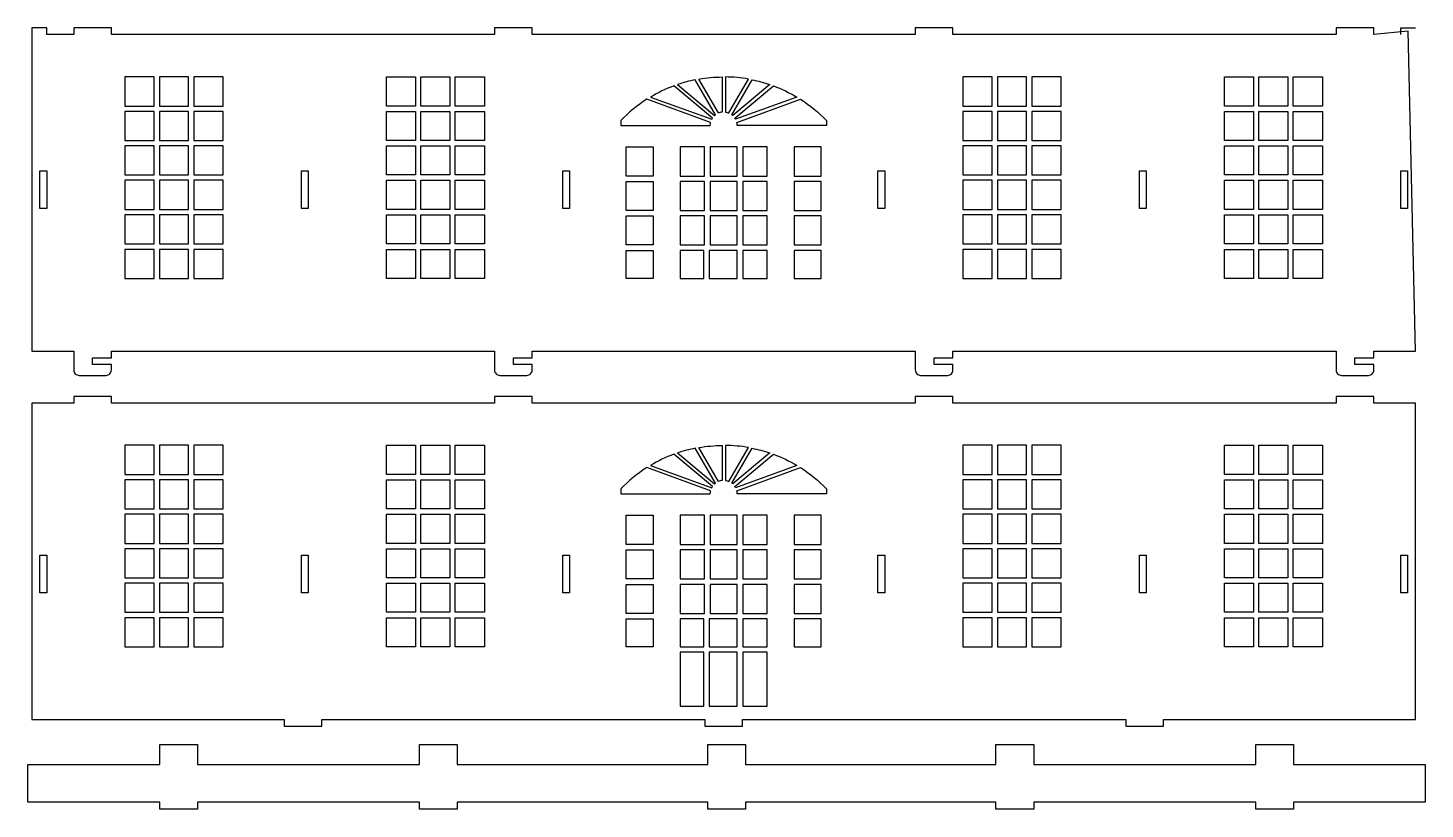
# Model space of a CAD drawing. Extents: x 6592 to 12102, y -827 to 2201.
# Drawn here: x 8043 to 9288, y 1505 to 2201 of the extents above; entities that cross this region are included whole.
import ezdxf

# ---------------------------------------------------------------- set-up
doc = ezdxf.new("R2010")
doc.units = 0
doc.header["$MEASUREMENT"] = 0
doc.layers.add('LAYER_1', color=18, linetype='CONTINUOUS')

msp = doc.modelspace()

# ---------------------------------------------------------------- linework, layer by layer
at = {"layer": 'LAYER_1'}
for points in [[(9272.6, 2197.8), (9242, 2194.8), (9242, 2200.8), (9208.4, 2200.8), (9208.4, 2194.8), (8867.2, 2194.8), (8867.2, 2200.8), (8833.6, 2200.8), (8833.6, 2194.8), (8492.4, 2194.8), (8492.4, 2200.8), (8458.8, 2200.8), (8458.8, 2194.8), (8117.6, 2194.8), (8117.6, 2200.8), (8084, 2200.8), (8084, 2194.8), (8060, 2194.8), (8060, 2200.8), (8046.8, 2200.8), (8046.8, 1912.8), (8084, 1912.8), (8084, 1896, 0.414214), (8088.8, 1891.2), (8112.8, 1891.2, 0.414214), (8117.6, 1896), (8117.6, 1900.8), (8100.8, 1900.8), (8100.8, 1906.8), (8117.6, 1906.8), (8117.6, 1912.8), (8458.8, 1912.8), (8458.8, 1896, 0.414214), (8463.6, 1891.2), (8487.6, 1891.2, 0.414214), (8492.4, 1896), (8492.4, 1900.8), (8475.6, 1900.8), (8475.6, 1906.8), (8492.4, 1906.8), (8492.4, 1912.8), (8833.6, 1912.8), (8833.6, 1896, 0.414214), (8838.4, 1891.2), (8862.4, 1891.2, 0.414214), (8867.2, 1896), (8867.2, 1900.8), (8850.4, 1900.8), (8850.4, 1906.8), (8867.2, 1906.8), (8867.2, 1912.8), (9208.4, 1912.8), (9208.4, 1896, 0.414214), (9213.2, 1891.2), (9237.2, 1891.2, 0.414214), (9242, 1896), (9242, 1900.8), (9225.2, 1900.8), (9225.2, 1906.8), (9242, 1906.8), (9242, 1912.8), (9279.2, 1912.8)], [(8655.7, 2123.5), (8637.7, 2154.6, 0.032185), (8621.9, 2150.3), (8654.8, 2122.7, -0.024608)], [(8640.9, 2155.2, -0.040607), (8661.5, 2157.1), (8661.5, 2125.8, 0.068342), (8658.3, 2125)], [(8685.1, 2155.2, 0.040607), (8664.5, 2157.1), (8664.5, 2125.8, -0.068342), (8667.6, 2125)], [(8670.2, 2123.5), (8688.2, 2154.6, -0.032185), (8704, 2150.3), (8671.1, 2122.7, 0.024608)], [(8597.8, 2139.2), (8652.3, 2119.4, -0.024608), (8652.9, 2120.4), (8618.6, 2149.2, 0.04529)], [(8728.1, 2139.2), (8673.6, 2119.4, 0.024608), (8673, 2120.4), (8707.3, 2149.2, -0.04529)], [(8651, 2113.9, -0.055993), (8651.3, 2116.6), (8594.5, 2137.2, 0.059041), (8571.3, 2118.2), (8571.3, 2113.9)], [(8675, 2113.9, 0.055993), (8674.7, 2116.6), (8731.4, 2137.2, -0.059041), (8754.6, 2118.2), (8754.6, 2113.9)], [(8597.8, 1811), (8652.3, 1791.1, -0.024608), (8652.9, 1792.2), (8618.6, 1820.9, 0.04529)], [(8655.7, 1795.2), (8637.7, 1826.3, 0.032185), (8621.9, 1822.1), (8654.8, 1794.5, -0.024608)], [(8640.9, 1826.9, -0.040607), (8661.5, 1828.8), (8661.5, 1797.6, 0.068342), (8658.3, 1796.7)], [(8685.1, 1826.9, 0.040607), (8664.5, 1828.8), (8664.5, 1797.6, -0.068342), (8667.6, 1796.7)], [(8670.2, 1795.2), (8688.2, 1826.3, -0.032185), (8704, 1822.1), (8671.1, 1794.5, 0.024608)], [(8728.1, 1811), (8673.6, 1791.1, 0.024608), (8673, 1792.2), (8707.3, 1820.9, -0.04529)], [(8651, 1785.7, -0.055993), (8651.3, 1788.3), (8594.5, 1809, 0.059041), (8571.3, 1790), (8571.3, 1785.7)], [(8675, 1785.7, 0.055993), (8674.7, 1788.3), (8731.4, 1809, -0.059041), (8754.6, 1790), (8754.6, 1785.7)]]:
    msp.add_lwpolyline(points, format="xyb", close=True, dxfattribs=at)
msp.add_lwpolyline([(9266, 2194.8), (9266, 2200.8), (9279.2, 2200.8)], dxfattribs=at)
for points in [[(8129.7, 2131.2), (8155.6, 2131.2), (8155.6, 2157.1), (8129.7, 2157.1)], [(8160.4, 2131.2), (8186.3, 2131.2), (8186.3, 2157.1), (8160.4, 2157.1)], [(8191.1, 2131.2), (8217, 2131.2), (8217, 2157.1), (8191.1, 2157.1)], [(8388.4, 2131.2), (8362.5, 2131.2), (8362.5, 2157.1), (8388.4, 2157.1)], [(8419.1, 2131.2), (8393.2, 2131.2), (8393.2, 2157.1), (8419.1, 2157.1)], [(8449.8, 2131.2), (8423.9, 2131.2), (8423.9, 2157.1), (8449.8, 2157.1)], [(8876.1, 2131.2), (8902, 2131.2), (8902, 2157.1), (8876.1, 2157.1)], [(8906.8, 2131.2), (8932.7, 2131.2), (8932.7, 2157.1), (8906.8, 2157.1)], [(8937.5, 2131.2), (8963.4, 2131.2), (8963.4, 2157.1), (8937.5, 2157.1)], [(9134.8, 2131.2), (9108.9, 2131.2), (9108.9, 2157.1), (9134.8, 2157.1)], [(9165.5, 2131.2), (9139.6, 2131.2), (9139.6, 2157.1), (9165.5, 2157.1)], [(9196.2, 2131.2), (9170.3, 2131.2), (9170.3, 2157.1), (9196.2, 2157.1)], [(8129.7, 2100.5), (8155.6, 2100.5), (8155.6, 2126.4), (8129.7, 2126.4)], [(8160.4, 2100.5), (8186.3, 2100.5), (8186.3, 2126.4), (8160.4, 2126.4)], [(8191.1, 2100.5), (8217, 2100.5), (8217, 2126.4), (8191.1, 2126.4)], [(8388.4, 2100.5), (8362.5, 2100.5), (8362.5, 2126.4), (8388.4, 2126.4)], [(8419.1, 2100.5), (8393.2, 2100.5), (8393.2, 2126.4), (8419.1, 2126.4)], [(8449.8, 2100.5), (8423.9, 2100.5), (8423.9, 2126.4), (8449.8, 2126.4)], [(8876.1, 2100.5), (8902, 2100.5), (8902, 2126.4), (8876.1, 2126.4)], [(8906.8, 2100.5), (8932.7, 2100.5), (8932.7, 2126.4), (8906.8, 2126.4)], [(8937.5, 2100.5), (8963.4, 2100.5), (8963.4, 2126.4), (8937.5, 2126.4)], [(9134.8, 2100.5), (9108.9, 2100.5), (9108.9, 2126.4), (9134.8, 2126.4)], [(9165.5, 2100.5), (9139.6, 2100.5), (9139.6, 2126.4), (9165.5, 2126.4)], [(9196.2, 2100.5), (9170.3, 2100.5), (9170.3, 2126.4), (9196.2, 2126.4)], [(8129.7, 2069.8), (8155.6, 2069.8), (8155.6, 2095.7), (8129.7, 2095.7)], [(8160.4, 2069.8), (8186.3, 2069.8), (8186.3, 2095.7), (8160.4, 2095.7)], [(8191.1, 2069.8), (8217, 2069.8), (8217, 2095.7), (8191.1, 2095.7)], [(8388.4, 2069.8), (8362.5, 2069.8), (8362.5, 2095.7), (8388.4, 2095.7)], [(8419.1, 2069.8), (8393.2, 2069.8), (8393.2, 2095.7), (8419.1, 2095.7)], [(8449.8, 2069.8), (8423.9, 2069.8), (8423.9, 2095.7), (8449.8, 2095.7)], [(8600.1, 2068.8), (8576.1, 2068.8), (8576.1, 2094.7), (8600.1, 2094.7)], [(8624.1, 2068.8), (8646, 2068.8), (8646, 2094.7), (8624.1, 2094.7)], [(8650.8, 2068.8), (8675.1, 2068.8), (8675.1, 2094.7), (8650.8, 2094.7)], [(8679.9, 2068.8), (8701.8, 2068.8), (8701.8, 2094.7), (8679.9, 2094.7)], [(8725.8, 2068.8), (8749.8, 2068.8), (8749.8, 2094.7), (8725.8, 2094.7)], [(8876.1, 2069.8), (8902, 2069.8), (8902, 2095.7), (8876.1, 2095.7)], [(8906.8, 2069.8), (8932.7, 2069.8), (8932.7, 2095.7), (8906.8, 2095.7)], [(8937.5, 2069.8), (8963.4, 2069.8), (8963.4, 2095.7), (8937.5, 2095.7)], [(9134.8, 2069.8), (9108.9, 2069.8), (9108.9, 2095.7), (9134.8, 2095.7)], [(9165.5, 2069.8), (9139.6, 2069.8), (9139.6, 2095.7), (9165.5, 2095.7)], [(9196.2, 2069.8), (9170.3, 2069.8), (9170.3, 2095.7), (9196.2, 2095.7)], [(8054, 2073.6), (8060, 2073.6), (8060, 2040), (8054, 2040)], [(8286.8, 2073.6), (8292.8, 2073.6), (8292.8, 2040), (8286.8, 2040)], [(8519.6, 2073.6), (8525.6, 2073.6), (8525.6, 2040), (8519.6, 2040)], [(8800.4, 2073.6), (8806.4, 2073.6), (8806.4, 2040), (8800.4, 2040)], [(9033.2, 2073.6), (9039.2, 2073.6), (9039.2, 2040), (9033.2, 2040)], [(9266, 2073.6), (9272, 2073.6), (9272, 2040), (9266, 2040)], [(8129.7, 2039), (8155.6, 2039), (8155.6, 2065), (8129.7, 2065)], [(8160.4, 2039), (8186.3, 2039), (8186.3, 2065), (8160.4, 2065)], [(8191.1, 2039), (8217, 2039), (8217, 2065), (8191.1, 2065)], [(8388.4, 2039), (8362.5, 2039), (8362.5, 2065), (8388.4, 2065)], [(8419.1, 2039), (8393.2, 2039), (8393.2, 2065), (8419.1, 2065)], [(8449.8, 2039), (8423.9, 2039), (8423.9, 2065), (8449.8, 2065)], [(8600.1, 2038.1), (8576.1, 2038.1), (8576.1, 2064), (8600.1, 2064)], [(8624.1, 2038.1), (8646, 2038.1), (8646, 2064), (8624.1, 2064)], [(8650.8, 2038.1), (8675.1, 2038.1), (8675.1, 2064), (8650.8, 2064)], [(8679.9, 2038.1), (8701.8, 2038.1), (8701.8, 2064), (8679.9, 2064)], [(8725.8, 2038.1), (8749.8, 2038.1), (8749.8, 2064), (8725.8, 2064)], [(8876.1, 2039), (8902, 2039), (8902, 2065), (8876.1, 2065)], [(8906.8, 2039), (8932.7, 2039), (8932.7, 2065), (8906.8, 2065)], [(8937.5, 2039), (8963.4, 2039), (8963.4, 2065), (8937.5, 2065)], [(9134.8, 2039), (9108.9, 2039), (9108.9, 2065), (9134.8, 2065)], [(9165.5, 2039), (9139.6, 2039), (9139.6, 2065), (9165.5, 2065)], [(9196.2, 2039), (9170.3, 2039), (9170.3, 2065), (9196.2, 2065)], [(8129.7, 2008.3), (8155.6, 2008.3), (8155.6, 2034.2), (8129.7, 2034.2)], [(8160.4, 2008.3), (8186.3, 2008.3), (8186.3, 2034.2), (8160.4, 2034.2)], [(8191.1, 2008.3), (8217, 2008.3), (8217, 2034.2), (8191.1, 2034.2)], [(8388.4, 2008.3), (8362.5, 2008.3), (8362.5, 2034.2), (8388.4, 2034.2)], [(8419.1, 2008.3), (8393.2, 2008.3), (8393.2, 2034.2), (8419.1, 2034.2)], [(8449.8, 2008.3), (8423.9, 2008.3), (8423.9, 2034.2), (8449.8, 2034.2)], [(8600.1, 2033.3), (8600.1, 2007.4), (8576.1, 2007.4), (8576.1, 2033.3)], [(8624.1, 2007.4), (8646, 2007.4), (8646, 2033.3), (8624.1, 2033.3)], [(8650.8, 2007.4), (8675.1, 2007.4), (8675.1, 2033.3), (8650.8, 2033.3)], [(8679.9, 2007.4), (8701.8, 2007.4), (8701.8, 2033.3), (8679.9, 2033.3)], [(8725.8, 2033.3), (8725.8, 2007.4), (8749.8, 2007.4), (8749.8, 2033.3)], [(8876.1, 2008.3), (8902, 2008.3), (8902, 2034.2), (8876.1, 2034.2)], [(8906.8, 2008.3), (8932.7, 2008.3), (8932.7, 2034.2), (8906.8, 2034.2)], [(8937.5, 2008.3), (8963.4, 2008.3), (8963.4, 2034.2), (8937.5, 2034.2)], [(9134.8, 2008.3), (9108.9, 2008.3), (9108.9, 2034.2), (9134.8, 2034.2)], [(9165.5, 2008.3), (9139.6, 2008.3), (9139.6, 2034.2), (9165.5, 2034.2)], [(9196.2, 2008.3), (9170.3, 2008.3), (9170.3, 2034.2), (9196.2, 2034.2)], [(8129.7, 1977.6), (8155.6, 1977.6), (8155.6, 2003.5), (8129.7, 2003.5)], [(8160.4, 1977.6), (8186.3, 1977.6), (8186.3, 2003.5), (8160.4, 2003.5)], [(8191.1, 1977.6), (8217, 1977.6), (8217, 2003.5), (8191.1, 2003.5)], [(8388.4, 1977.6), (8362.5, 1977.6), (8362.5, 2003.5), (8388.4, 2003.5)], [(8419.1, 1977.6), (8393.2, 1977.6), (8393.2, 2003.5), (8419.1, 2003.5)], [(8449.8, 1977.6), (8423.9, 1977.6), (8423.9, 2003.5), (8449.8, 2003.5)], [(8876.1, 1977.6), (8902, 1977.6), (8902, 2003.5), (8876.1, 2003.5)], [(8906.8, 1977.6), (8932.7, 1977.6), (8932.7, 2003.5), (8906.8, 2003.5)], [(8937.5, 1977.6), (8963.4, 1977.6), (8963.4, 2003.5), (8937.5, 2003.5)], [(9134.8, 1977.6), (9108.9, 1977.6), (9108.9, 2003.5), (9134.8, 2003.5)], [(9165.5, 1977.6), (9139.6, 1977.6), (9139.6, 2003.5), (9165.5, 2003.5)], [(9196.2, 1977.6), (9170.3, 1977.6), (9170.3, 2003.5), (9196.2, 2003.5)], [(8600.1, 2002.6), (8600.1, 1977.6), (8576.1, 1977.6), (8576.1, 2002.6)], [(8624.1, 1977.6), (8645.2, 1977.6), (8645.2, 2002.6), (8624.1, 2002.6)], [(8650, 1977.6), (8675.1, 1977.6), (8675.1, 2002.6), (8650, 2002.6)], [(8679.9, 1977.6), (8701.8, 1977.6), (8701.8, 2002.6), (8679.9, 2002.6)], [(8725.8, 2002.6), (8725.8, 1977.6), (8749.8, 1977.6), (8749.8, 2002.6)], [(8046.8, 1584.5), (8271.4, 1584.5), (8271.4, 1578.5), (8305, 1578.5), (8305, 1584.5), (8646.2, 1584.5), (8646.2, 1578.5), (8679.8, 1578.5), (8679.8, 1584.5), (9021, 1584.5), (9021, 1578.5), (9054.6, 1578.5), (9054.6, 1584.5), (9279.2, 1584.5), (9279.2, 1866.5), (9242, 1866.5), (9242, 1872.5), (9208.4, 1872.5), (9208.4, 1866.5), (8867.2, 1866.5), (8867.2, 1872.5), (8833.6, 1872.5), (8833.6, 1866.5), (8492.4, 1866.5), (8492.4, 1872.5), (8458.8, 1872.5), (8458.8, 1866.5), (8117.6, 1866.5), (8117.6, 1872.5), (8084, 1872.5), (8084, 1866.5), (8046.8, 1866.5)], [(8129.7, 1802.9), (8155.6, 1802.9), (8155.6, 1828.9), (8129.7, 1828.9)], [(8160.4, 1802.9), (8186.3, 1802.9), (8186.3, 1828.9), (8160.4, 1828.9)], [(8191.1, 1802.9), (8217, 1802.9), (8217, 1828.9), (8191.1, 1828.9)], [(8388.4, 1802.9), (8362.5, 1802.9), (8362.5, 1828.9), (8388.4, 1828.9)], [(8419.1, 1802.9), (8393.2, 1802.9), (8393.2, 1828.9), (8419.1, 1828.9)], [(8449.8, 1802.9), (8423.9, 1802.9), (8423.9, 1828.9), (8449.8, 1828.9)], [(8876.1, 1802.9), (8902, 1802.9), (8902, 1828.9), (8876.1, 1828.9)], [(8906.8, 1802.9), (8932.7, 1802.9), (8932.7, 1828.9), (8906.8, 1828.9)], [(8937.5, 1802.9), (8963.4, 1802.9), (8963.4, 1828.9), (8937.5, 1828.9)], [(9134.8, 1802.9), (9108.9, 1802.9), (9108.9, 1828.9), (9134.8, 1828.9)], [(9165.5, 1802.9), (9139.6, 1802.9), (9139.6, 1828.9), (9165.5, 1828.9)], [(9196.2, 1802.9), (9170.3, 1802.9), (9170.3, 1828.9), (9196.2, 1828.9)], [(8129.7, 1772.2), (8155.6, 1772.2), (8155.6, 1798.1), (8129.7, 1798.1)], [(8160.4, 1772.2), (8186.3, 1772.2), (8186.3, 1798.1), (8160.4, 1798.1)], [(8191.1, 1772.2), (8217, 1772.2), (8217, 1798.1), (8191.1, 1798.1)], [(8388.4, 1772.2), (8362.5, 1772.2), (8362.5, 1798.1), (8388.4, 1798.1)], [(8419.1, 1772.2), (8393.2, 1772.2), (8393.2, 1798.1), (8419.1, 1798.1)], [(8449.8, 1772.2), (8423.9, 1772.2), (8423.9, 1798.1), (8449.8, 1798.1)], [(8876.1, 1772.2), (8902, 1772.2), (8902, 1798.1), (8876.1, 1798.1)], [(8906.8, 1772.2), (8932.7, 1772.2), (8932.7, 1798.1), (8906.8, 1798.1)], [(8937.5, 1772.2), (8963.4, 1772.2), (8963.4, 1798.1), (8937.5, 1798.1)], [(9134.8, 1772.2), (9108.9, 1772.2), (9108.9, 1798.1), (9134.8, 1798.1)], [(9165.5, 1772.2), (9139.6, 1772.2), (9139.6, 1798.1), (9165.5, 1798.1)], [(9196.2, 1772.2), (9170.3, 1772.2), (9170.3, 1798.1), (9196.2, 1798.1)], [(8129.7, 1741.5), (8155.6, 1741.5), (8155.6, 1767.4), (8129.7, 1767.4)], [(8160.4, 1741.5), (8186.3, 1741.5), (8186.3, 1767.4), (8160.4, 1767.4)], [(8191.1, 1741.5), (8217, 1741.5), (8217, 1767.4), (8191.1, 1767.4)], [(8388.4, 1741.5), (8362.5, 1741.5), (8362.5, 1767.4), (8388.4, 1767.4)], [(8419.1, 1741.5), (8393.2, 1741.5), (8393.2, 1767.4), (8419.1, 1767.4)], [(8449.8, 1741.5), (8423.9, 1741.5), (8423.9, 1767.4), (8449.8, 1767.4)], [(8876.1, 1741.5), (8902, 1741.5), (8902, 1767.4), (8876.1, 1767.4)], [(8906.8, 1741.5), (8932.7, 1741.5), (8932.7, 1767.4), (8906.8, 1767.4)], [(8937.5, 1741.5), (8963.4, 1741.5), (8963.4, 1767.4), (8937.5, 1767.4)], [(9134.8, 1741.5), (9108.9, 1741.5), (9108.9, 1767.4), (9134.8, 1767.4)], [(9165.5, 1741.5), (9139.6, 1741.5), (9139.6, 1767.4), (9165.5, 1767.4)], [(9196.2, 1741.5), (9170.3, 1741.5), (9170.3, 1767.4), (9196.2, 1767.4)], [(8600.1, 1740.5), (8576.1, 1740.5), (8576.1, 1766.5), (8600.1, 1766.5)], [(8624.1, 1740.5), (8646, 1740.5), (8646, 1766.5), (8624.1, 1766.5)], [(8650.8, 1740.5), (8675.1, 1740.5), (8675.1, 1766.5), (8650.8, 1766.5)], [(8679.9, 1740.5), (8701.8, 1740.5), (8701.8, 1766.5), (8679.9, 1766.5)], [(8725.8, 1740.5), (8749.8, 1740.5), (8749.8, 1766.5), (8725.8, 1766.5)], [(8054, 1730.9), (8060, 1730.9), (8060, 1697.3), (8054, 1697.3)], [(8129.7, 1710.8), (8155.6, 1710.8), (8155.6, 1736.7), (8129.7, 1736.7)], [(8160.4, 1710.8), (8186.3, 1710.8), (8186.3, 1736.7), (8160.4, 1736.7)], [(8191.1, 1710.8), (8217, 1710.8), (8217, 1736.7), (8191.1, 1736.7)], [(8286.8, 1730.9), (8292.8, 1730.9), (8292.8, 1697.3), (8286.8, 1697.3)], [(8388.4, 1710.8), (8362.5, 1710.8), (8362.5, 1736.7), (8388.4, 1736.7)], [(8419.1, 1710.8), (8393.2, 1710.8), (8393.2, 1736.7), (8419.1, 1736.7)], [(8449.8, 1710.8), (8423.9, 1710.8), (8423.9, 1736.7), (8449.8, 1736.7)], [(8519.6, 1730.9), (8525.6, 1730.9), (8525.6, 1697.3), (8519.6, 1697.3)], [(8600.1, 1709.8), (8576.1, 1709.8), (8576.1, 1735.7), (8600.1, 1735.7)], [(8624.1, 1709.8), (8646, 1709.8), (8646, 1735.7), (8624.1, 1735.7)], [(8650.8, 1709.8), (8675.1, 1709.8), (8675.1, 1735.7), (8650.8, 1735.7)], [(8679.9, 1709.8), (8701.8, 1709.8), (8701.8, 1735.7), (8679.9, 1735.7)], [(8725.8, 1709.8), (8749.8, 1709.8), (8749.8, 1735.7), (8725.8, 1735.7)], [(8800.4, 1730.9), (8806.4, 1730.9), (8806.4, 1697.3), (8800.4, 1697.3)], [(8876.1, 1710.8), (8902, 1710.8), (8902, 1736.7), (8876.1, 1736.7)], [(8906.8, 1710.8), (8932.7, 1710.8), (8932.7, 1736.7), (8906.8, 1736.7)], [(8937.5, 1710.8), (8963.4, 1710.8), (8963.4, 1736.7), (8937.5, 1736.7)], [(9033.2, 1730.9), (9039.2, 1730.9), (9039.2, 1697.3), (9033.2, 1697.3)], [(9134.8, 1710.8), (9108.9, 1710.8), (9108.9, 1736.7), (9134.8, 1736.7)], [(9165.5, 1710.8), (9139.6, 1710.8), (9139.6, 1736.7), (9165.5, 1736.7)], [(9196.2, 1710.8), (9170.3, 1710.8), (9170.3, 1736.7), (9196.2, 1736.7)], [(9266, 1730.9), (9272, 1730.9), (9272, 1697.3), (9266, 1697.3)], [(8129.7, 1680.1), (8155.6, 1680.1), (8155.6, 1706), (8129.7, 1706)], [(8160.4, 1680.1), (8186.3, 1680.1), (8186.3, 1706), (8160.4, 1706)], [(8191.1, 1680.1), (8217, 1680.1), (8217, 1706), (8191.1, 1706)], [(8388.4, 1680.1), (8362.5, 1680.1), (8362.5, 1706), (8388.4, 1706)], [(8419.1, 1680.1), (8393.2, 1680.1), (8393.2, 1706), (8419.1, 1706)], [(8449.8, 1680.1), (8423.9, 1680.1), (8423.9, 1706), (8449.8, 1706)], [(8600.1, 1705), (8600.1, 1679.1), (8576.1, 1679.1), (8576.1, 1705)], [(8624.1, 1679.1), (8646, 1679.1), (8646, 1705), (8624.1, 1705)], [(8650.8, 1679.1), (8675.1, 1679.1), (8675.1, 1705), (8650.8, 1705)], [(8679.9, 1679.1), (8701.8, 1679.1), (8701.8, 1705), (8679.9, 1705)], [(8725.8, 1705), (8725.8, 1679.1), (8749.8, 1679.1), (8749.8, 1705)], [(8876.1, 1680.1), (8902, 1680.1), (8902, 1706), (8876.1, 1706)], [(8906.8, 1680.1), (8932.7, 1680.1), (8932.7, 1706), (8906.8, 1706)], [(8937.5, 1680.1), (8963.4, 1680.1), (8963.4, 1706), (8937.5, 1706)], [(9134.8, 1680.1), (9108.9, 1680.1), (9108.9, 1706), (9134.8, 1706)], [(9165.5, 1680.1), (9139.6, 1680.1), (9139.6, 1706), (9165.5, 1706)], [(9196.2, 1680.1), (9170.3, 1680.1), (9170.3, 1706), (9196.2, 1706)], [(8129.7, 1649.3), (8155.6, 1649.3), (8155.6, 1675.3), (8129.7, 1675.3)], [(8160.4, 1649.3), (8186.3, 1649.3), (8186.3, 1675.3), (8160.4, 1675.3)], [(8191.1, 1649.3), (8217, 1649.3), (8217, 1675.3), (8191.1, 1675.3)], [(8388.4, 1649.3), (8362.5, 1649.3), (8362.5, 1675.3), (8388.4, 1675.3)], [(8419.1, 1649.3), (8393.2, 1649.3), (8393.2, 1675.3), (8419.1, 1675.3)], [(8449.8, 1649.3), (8423.9, 1649.3), (8423.9, 1675.3), (8449.8, 1675.3)], [(8600.1, 1674.3), (8600.1, 1649.3), (8576.1, 1649.3), (8576.1, 1674.3)], [(8624.1, 1649.3), (8645.2, 1649.3), (8645.2, 1674.3), (8624.1, 1674.3)], [(8650, 1649.3), (8675.1, 1649.3), (8675.1, 1674.3), (8650, 1674.3)], [(8679.9, 1649.3), (8701.8, 1649.3), (8701.8, 1674.3), (8679.9, 1674.3)], [(8725.8, 1674.3), (8725.8, 1649.3), (8749.8, 1649.3), (8749.8, 1674.3)], [(8876.1, 1649.3), (8902, 1649.3), (8902, 1675.3), (8876.1, 1675.3)], [(8906.8, 1649.3), (8932.7, 1649.3), (8932.7, 1675.3), (8906.8, 1675.3)], [(8937.5, 1649.3), (8963.4, 1649.3), (8963.4, 1675.3), (8937.5, 1675.3)], [(9134.8, 1649.3), (9108.9, 1649.3), (9108.9, 1675.3), (9134.8, 1675.3)], [(9165.5, 1649.3), (9139.6, 1649.3), (9139.6, 1675.3), (9165.5, 1675.3)], [(9196.2, 1649.3), (9170.3, 1649.3), (9170.3, 1675.3), (9196.2, 1675.3)], [(8624.1, 1596.5), (8645.2, 1596.5), (8645.2, 1644.5), (8624.1, 1644.5)], [(8650, 1596.5), (8675.1, 1596.5), (8675.1, 1644.5), (8650, 1644.5)], [(8679.9, 1596.5), (8701.8, 1596.5), (8701.8, 1644.5), (8679.9, 1644.5)], [(9170.4, 1510.8), (9170.4, 1504.8), (9136.8, 1504.8), (9136.8, 1510.8), (8939.1, 1510.8), (8939.1, 1504.8), (8905.5, 1504.8), (8905.5, 1510.8), (8682.3, 1510.8), (8682.3, 1504.8), (8648.7, 1504.8), (8648.7, 1510.8), (8425.5, 1510.8), (8425.5, 1504.8), (8391.9, 1504.8), (8391.9, 1510.8), (8194.2, 1510.8), (8194.2, 1504.8), (8160.6, 1504.8), (8160.6, 1510.8), (8043.3, 1510.8), (8043.3, 1544.4), (8160.6, 1544.4), (8160.6, 1562.4), (8194.2, 1562.4), (8194.2, 1544.4), (8391.9, 1544.4), (8391.9, 1562.4), (8425.5, 1562.4), (8425.5, 1544.4), (8648.7, 1544.4), (8648.7, 1562.4), (8682.3, 1562.4), (8682.3, 1544.4), (8905.5, 1544.4), (8905.5, 1562.4), (8939.1, 1562.4), (8939.1, 1544.4), (9136.8, 1544.4), (9136.8, 1562.4), (9170.4, 1562.4), (9170.4, 1544.4), (9287.7, 1544.4), (9287.7, 1510.8)]]:
    msp.add_lwpolyline(points, close=True, dxfattribs=at)

doc.saveas('drawing.dxf')
